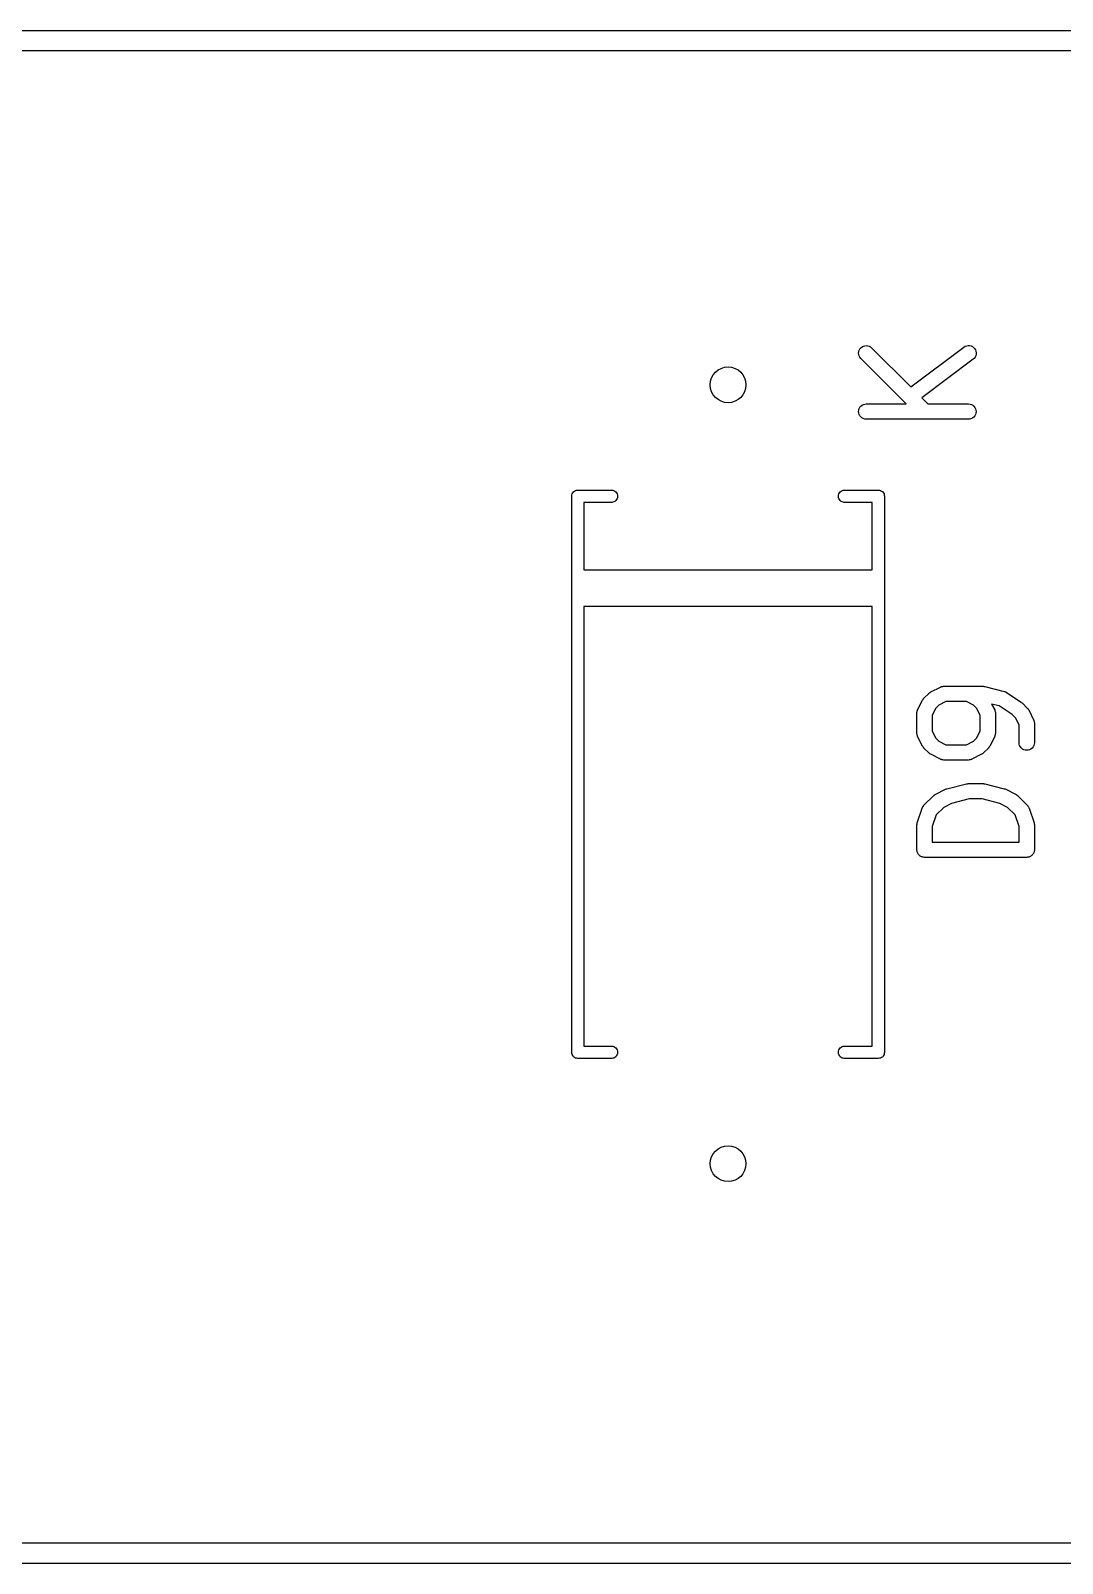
# Model space of a CAD drawing. Extents: x 17 to 176, y -177 to -9.
# Drawn here: x 122.21 to 132.3, y -176.63 to -161.63 of the extents above; entities that cross this region are included whole.
import ezdxf

# ---------------------------------------------------------------- set-up
doc = ezdxf.new("R2010")
doc.units = 0
doc.layers.add('BLACK', color=7, linetype='CONTINUOUS')

msp = doc.modelspace()

# ---------------------------------------------------------------- linework, layer by layer
at = {"layer": 'BLACK', "linetype": 'CONTINUOUS'}
for p, q in [((50.6066, -161.635), (142.182, -161.635)), ((142.187, -161.834), (50.5992, -161.834)), ((130.309, -164.79), (130.311, -164.775)), ((130.311, -164.804), (130.309, -164.79)), ((130.311, -164.775), (130.315, -164.761)), ((130.315, -164.761), (130.322, -164.748)), ((130.322, -164.748), (130.332, -164.737)), ((130.332, -164.737), (130.343, -164.728)), ((130.343, -164.728), (130.356, -164.721)), ((130.356, -164.721), (130.37, -164.717)), ((130.37, -164.717), (130.385, -164.715)), ((130.385, -164.715), (130.399, -164.717)), ((130.399, -164.717), (130.413, -164.721)), ((130.413, -164.721), (130.426, -164.728)), ((130.426, -164.728), (130.437, -164.737)), ((130.437, -164.737), (130.82, -165.12)), ((130.82, -165.12), (131.339, -164.73)), ((131.339, -164.73), (131.34, -164.73)), ((131.34, -164.73), (131.353, -164.722)), ((131.353, -164.722), (131.367, -164.718)), ((131.367, -164.718), (131.381, -164.716)), ((131.381, -164.716), (131.396, -164.716)), ((131.396, -164.716), (131.41, -164.72)), ((131.41, -164.72), (131.423, -164.726)), ((131.423, -164.726), (131.435, -164.735)), ((131.435, -164.735), (131.445, -164.746)), ((131.445, -164.746), (131.452, -164.758)), ((131.452, -164.758), (131.457, -164.772)), ((131.457, -164.772), (131.459, -164.787)), ((131.459, -164.787), (131.459, -164.801)), ((130.315, -164.818), (130.311, -164.804)), ((130.321, -164.831), (130.315, -164.818)), ((130.331, -164.843), (130.321, -164.831)), ((130.331, -164.844), (130.331, -164.843)), ((130.775, -165.287), (130.331, -164.844)), ((131.429, -164.85), (130.927, -165.227)), ((131.44, -164.841), (131.429, -164.85)), ((131.449, -164.829), (131.44, -164.841)), ((131.455, -164.816), (131.449, -164.829)), ((131.459, -164.801), (131.455, -164.816)), ((130.927, -165.227), (130.987, -165.287)), ((130.309, -165.361), (130.311, -165.347)), ((130.311, -165.376), (130.309, -165.361)), ((130.311, -165.347), (130.315, -165.333)), ((130.315, -165.39), (130.311, -165.376)), ((130.315, -165.333), (130.322, -165.32)), ((130.322, -165.403), (130.315, -165.39)), ((130.322, -165.32), (130.332, -165.309)), ((130.332, -165.309), (130.343, -165.299)), ((130.343, -165.299), (130.356, -165.293)), ((130.356, -165.293), (130.37, -165.288)), ((130.37, -165.288), (130.384, -165.287)), ((130.384, -165.287), (130.775, -165.287)), ((130.987, -165.287), (131.384, -165.287)), ((131.384, -165.287), (131.385, -165.287)), ((131.385, -165.287), (131.4, -165.289)), ((131.4, -165.289), (131.414, -165.293)), ((131.414, -165.293), (131.427, -165.3)), ((131.427, -165.3), (131.438, -165.309)), ((131.438, -165.309), (131.447, -165.321)), ((131.447, -165.321), (131.454, -165.334)), ((131.454, -165.391), (131.447, -165.404)), ((131.454, -165.334), (131.458, -165.348)), ((131.458, -165.377), (131.454, -165.391)), ((131.458, -165.348), (131.459, -165.362)), ((131.459, -165.362), (131.458, -165.377)), ((130.331, -165.414), (130.322, -165.403)), ((130.342, -165.424), (130.331, -165.414)), ((130.355, -165.431), (130.342, -165.424)), ((130.369, -165.435), (130.355, -165.431)), ((130.383, -165.437), (130.369, -165.435)), ((130.384, -165.437), (130.383, -165.437)), ((131.384, -165.437), (130.384, -165.437)), ((131.399, -165.435), (131.384, -165.437)), ((131.413, -165.431), (131.399, -165.435)), ((131.426, -165.424), (131.413, -165.431)), ((131.437, -165.415), (131.426, -165.424)), ((131.447, -165.404), (131.437, -165.415)), ((127.519, -166.147), (127.529, -166.14)), ((127.529, -166.14), (127.539, -166.134)), ((127.539, -166.134), (127.55, -166.131)), ((127.55, -166.131), (127.559, -166.13)), ((127.559, -166.13), (127.562, -166.13)), ((127.562, -166.13), (127.565, -166.13)), ((127.565, -166.13), (127.895, -166.13)), ((127.895, -166.13), (127.904, -166.131)), ((127.904, -166.131), (127.915, -166.134)), ((127.915, -166.134), (127.925, -166.14)), ((127.925, -166.14), (127.935, -166.147)), ((130.129, -166.147), (130.139, -166.14)), ((130.139, -166.14), (130.149, -166.134)), ((130.149, -166.134), (130.16, -166.131)), ((130.16, -166.131), (130.169, -166.13)), ((130.169, -166.13), (130.499, -166.13)), ((130.499, -166.13), (130.502, -166.13)), ((130.502, -166.13), (130.505, -166.13)), ((130.505, -166.13), (130.505, -166.13)), ((130.505, -166.13), (130.514, -166.131)), ((130.514, -166.131), (130.525, -166.134)), ((130.525, -166.134), (130.535, -166.14)), ((130.535, -166.14), (130.545, -166.147)), ((127.502, -166.19), (127.503, -166.178)), ((127.502, -166.193), (127.502, -166.19)), ((127.502, -166.967), (127.502, -166.193)), ((127.503, -166.178), (127.506, -166.167)), ((127.506, -166.167), (127.512, -166.157)), ((127.512, -166.157), (127.519, -166.147)), ((127.895, -166.25), (127.622, -166.25)), ((127.622, -166.25), (127.622, -166.91)), ((127.904, -166.249), (127.895, -166.25)), ((127.915, -166.246), (127.904, -166.249)), ((127.925, -166.24), (127.915, -166.246)), ((127.935, -166.233), (127.925, -166.24)), ((127.935, -166.147), (127.942, -166.157)), ((127.942, -166.223), (127.935, -166.233)), ((127.942, -166.157), (127.948, -166.167)), ((127.948, -166.213), (127.942, -166.223)), ((127.948, -166.167), (127.951, -166.178)), ((127.951, -166.202), (127.948, -166.213)), ((127.951, -166.178), (127.952, -166.19)), ((127.952, -166.19), (127.951, -166.202)), ((130.112, -166.19), (130.113, -166.178)), ((130.113, -166.202), (130.112, -166.19)), ((130.113, -166.178), (130.116, -166.167)), ((130.116, -166.213), (130.113, -166.202)), ((130.116, -166.167), (130.122, -166.157)), ((130.122, -166.223), (130.116, -166.213)), ((130.122, -166.157), (130.129, -166.147)), ((130.129, -166.233), (130.122, -166.223)), ((130.139, -166.24), (130.129, -166.233)), ((130.149, -166.246), (130.139, -166.24)), ((130.16, -166.249), (130.149, -166.246)), ((130.169, -166.25), (130.16, -166.249)), ((130.442, -166.25), (130.169, -166.25)), ((130.442, -166.91), (130.442, -166.25)), ((130.545, -166.147), (130.552, -166.157)), ((130.552, -166.157), (130.558, -166.167)), ((130.558, -166.167), (130.561, -166.178)), ((130.561, -166.178), (130.562, -166.19)), ((130.562, -166.19), (130.562, -166.193)), ((130.562, -166.193), (130.562, -166.967)), ((127.502, -166.97), (127.502, -166.967)), ((127.502, -166.973), (127.502, -166.97)), ((127.502, -167.087), (127.502, -166.973)), ((127.622, -166.91), (130.442, -166.91)), ((130.562, -166.967), (130.562, -166.97)), ((130.562, -166.97), (130.562, -166.973)), ((130.562, -166.973), (130.562, -167.087)), ((127.502, -167.09), (127.502, -167.087)), ((127.502, -167.093), (127.502, -167.09)), ((127.502, -167.207), (127.502, -167.093)), ((130.562, -167.087), (130.562, -167.09)), ((130.562, -167.09), (130.562, -167.093)), ((130.562, -167.093), (130.562, -167.207)), ((127.502, -167.21), (127.502, -167.207)), ((127.502, -167.213), (127.502, -167.21)), ((127.502, -171.627), (127.502, -167.213)), ((130.442, -167.27), (127.622, -167.27)), ((127.622, -167.27), (127.622, -171.57)), ((130.442, -171.57), (130.442, -167.27)), ((130.562, -167.207), (130.562, -167.21)), ((130.562, -167.21), (130.562, -167.213)), ((130.562, -167.213), (130.562, -171.627)), ((131.016, -168.105), (131.111, -168.057)), ((131.111, -168.057), (131.112, -168.057)), ((131.112, -168.057), (131.114, -168.056)), ((131.114, -168.056), (131.116, -168.055)), ((131.116, -168.055), (131.121, -168.053)), ((131.121, -168.053), (131.126, -168.052)), ((131.126, -168.052), (131.128, -168.051)), ((131.128, -168.051), (131.13, -168.051)), ((131.13, -168.051), (131.135, -168.05)), ((131.135, -168.05), (131.14, -168.049)), ((131.14, -168.049), (131.143, -168.049)), ((131.143, -168.049), (131.145, -168.049)), ((131.145, -168.049), (131.526, -168.049)), ((131.526, -168.049), (131.527, -168.049)), ((131.527, -168.049), (131.528, -168.049)), ((131.528, -168.049), (131.53, -168.049)), ((131.53, -168.049), (131.535, -168.05)), ((131.535, -168.05), (131.541, -168.051)), ((131.541, -168.051), (131.543, -168.051)), ((131.543, -168.051), (131.544, -168.052)), ((131.544, -168.052), (131.734, -168.099)), ((130.887, -168.281), (130.935, -168.186)), ((130.935, -168.185), (130.938, -168.182)), ((130.935, -168.186), (130.935, -168.185)), ((130.938, -168.182), (130.94, -168.178)), ((130.94, -168.178), (130.942, -168.175)), ((130.942, -168.175), (130.943, -168.173)), ((130.943, -168.173), (130.946, -168.17)), ((130.946, -168.17), (130.949, -168.166)), ((130.949, -168.166), (130.997, -168.119)), ((130.997, -168.118), (131.001, -168.116)), ((130.997, -168.119), (130.997, -168.118)), ((131.001, -168.116), (131.004, -168.113)), ((131.004, -168.113), (131.006, -168.111)), ((131.006, -168.111), (131.009, -168.109)), ((131.009, -168.109), (131.013, -168.107)), ((131.013, -168.107), (131.016, -168.105)), ((131.094, -168.234), (131.064, -168.264)), ((131.163, -168.199), (131.094, -168.234)), ((131.365, -168.199), (131.163, -168.199)), ((131.434, -168.234), (131.365, -168.199)), ((131.464, -168.264), (131.434, -168.234)), ((131.685, -168.242), (131.611, -168.223)), ((131.611, -168.223), (131.641, -168.281)), ((131.811, -168.325), (131.685, -168.242)), ((131.734, -168.099), (131.735, -168.099)), ((131.735, -168.099), (131.74, -168.101)), ((131.74, -168.101), (131.745, -168.103)), ((131.745, -168.103), (131.747, -168.104)), ((131.747, -168.104), (131.749, -168.105)), ((131.749, -168.105), (131.753, -168.107)), ((131.753, -168.107), (131.758, -168.109)), ((131.758, -168.109), (131.901, -168.205)), ((131.901, -168.205), (131.901, -168.205)), ((131.901, -168.205), (131.901, -168.205)), ((131.901, -168.205), (131.901, -168.205)), ((131.901, -168.205), (131.902, -168.205)), ((131.902, -168.205), (131.907, -168.21)), ((131.907, -168.21), (131.912, -168.214)), ((131.912, -168.214), (131.96, -168.262)), ((130.879, -168.314), (130.88, -168.312)), ((130.879, -168.315), (130.879, -168.314)), ((130.879, -168.505), (130.879, -168.315)), ((130.88, -168.304), (130.881, -168.299)), ((130.88, -168.309), (130.88, -168.304)), ((130.88, -168.312), (130.88, -168.309)), ((130.881, -168.299), (130.882, -168.297)), ((130.882, -168.295), (130.884, -168.29)), ((130.882, -168.297), (130.882, -168.295)), ((130.884, -168.29), (130.885, -168.285)), ((130.885, -168.285), (130.887, -168.283)), ((130.887, -168.283), (130.887, -168.281)), ((131.064, -168.264), (131.029, -168.332)), ((131.029, -168.332), (131.029, -168.488)), ((131.498, -168.332), (131.464, -168.264)), ((131.498, -168.488), (131.498, -168.332)), ((131.641, -168.281), (131.641, -168.282)), ((131.641, -168.282), (131.642, -168.284)), ((131.642, -168.284), (131.643, -168.286)), ((131.643, -168.286), (131.644, -168.291)), ((131.644, -168.291), (131.646, -168.296)), ((131.646, -168.296), (131.646, -168.298)), ((131.646, -168.298), (131.647, -168.3)), ((131.647, -168.3), (131.648, -168.305)), ((131.648, -168.305), (131.648, -168.31)), ((131.648, -168.31), (131.648, -168.313)), ((131.648, -168.313), (131.648, -168.315)), ((131.648, -168.315), (131.648, -168.505)), ((131.845, -168.359), (131.811, -168.325)), ((131.879, -168.428), (131.845, -168.359)), ((131.96, -168.262), (131.961, -168.262)), ((131.961, -168.262), (131.963, -168.266)), ((131.963, -168.266), (131.966, -168.269)), ((131.966, -168.269), (131.968, -168.271)), ((131.968, -168.271), (131.97, -168.274)), ((131.97, -168.274), (131.972, -168.278)), ((131.972, -168.278), (131.974, -168.281)), ((131.974, -168.281), (132.021, -168.376)), ((132.021, -168.376), (132.022, -168.377)), ((132.022, -168.377), (132.023, -168.379)), ((132.023, -168.379), (132.024, -168.381)), ((132.024, -168.381), (132.025, -168.386)), ((132.025, -168.386), (132.027, -168.391)), ((132.027, -168.391), (132.027, -168.393)), ((132.027, -168.393), (132.028, -168.395)), ((130.88, -168.507), (130.879, -168.505)), ((130.88, -168.51), (130.88, -168.507)), ((130.88, -168.515), (130.88, -168.51)), ((130.881, -168.52), (130.88, -168.515)), ((130.881, -168.522), (130.881, -168.52)), ((130.882, -168.524), (130.881, -168.522)), ((130.884, -168.529), (130.882, -168.524)), ((130.885, -168.534), (130.884, -168.529)), ((130.886, -168.536), (130.885, -168.534)), ((130.887, -168.538), (130.886, -168.536)), ((130.887, -168.539), (130.887, -168.538)), ((130.935, -168.634), (130.887, -168.539)), ((131.029, -168.488), (131.064, -168.556)), ((131.464, -168.556), (131.498, -168.488)), ((131.641, -168.539), (131.593, -168.634)), ((131.642, -168.535), (131.641, -168.537)), ((131.641, -168.537), (131.641, -168.539)), ((131.644, -168.53), (131.642, -168.535)), ((131.646, -168.525), (131.644, -168.53)), ((131.647, -168.521), (131.646, -168.523)), ((131.646, -168.523), (131.646, -168.525)), ((131.648, -168.511), (131.647, -168.516)), ((131.647, -168.516), (131.647, -168.521)), ((131.648, -168.505), (131.648, -168.506)), ((131.648, -168.506), (131.648, -168.508)), ((131.648, -168.508), (131.648, -168.511)), ((131.879, -168.6), (131.879, -168.428)), ((132.028, -168.395), (132.028, -168.401)), ((132.028, -168.401), (132.029, -168.406)), ((132.029, -168.406), (132.029, -168.408)), ((132.029, -168.408), (132.029, -168.41)), ((132.029, -168.41), (132.029, -168.6)), ((130.937, -168.638), (130.935, -168.634)), ((130.939, -168.641), (130.937, -168.638)), ((130.941, -168.644), (130.939, -168.641)), ((130.943, -168.646), (130.941, -168.644)), ((130.946, -168.649), (130.943, -168.646)), ((130.948, -168.653), (130.946, -168.649)), ((130.949, -168.654), (130.948, -168.653)), ((130.997, -168.701), (130.949, -168.654)), ((131.064, -168.556), (131.094, -168.586)), ((131.094, -168.586), (131.163, -168.621)), ((131.163, -168.621), (131.365, -168.621)), ((131.365, -168.621), (131.434, -168.586)), ((131.434, -168.586), (131.464, -168.556)), ((131.579, -168.654), (131.531, -168.701)), ((131.582, -168.65), (131.579, -168.654)), ((131.584, -168.647), (131.582, -168.65)), ((131.586, -168.645), (131.584, -168.647)), ((131.588, -168.642), (131.586, -168.645)), ((131.59, -168.638), (131.588, -168.642)), ((131.592, -168.635), (131.59, -168.638)), ((131.593, -168.634), (131.592, -168.635)), ((131.881, -168.615), (131.879, -168.6)), ((131.885, -168.629), (131.881, -168.615)), ((131.892, -168.642), (131.885, -168.629)), ((131.901, -168.653), (131.892, -168.642)), ((131.912, -168.663), (131.901, -168.653)), ((131.925, -168.67), (131.912, -168.663)), ((131.939, -168.674), (131.925, -168.67)), ((131.954, -168.675), (131.939, -168.674)), ((131.968, -168.674), (131.954, -168.675)), ((131.982, -168.67), (131.968, -168.674)), ((131.995, -168.663), (131.982, -168.67)), ((132.007, -168.654), (131.995, -168.663)), ((132.016, -168.643), (132.007, -168.654)), ((132.023, -168.63), (132.016, -168.643)), ((132.028, -168.616), (132.023, -168.63)), ((132.029, -168.602), (132.028, -168.616)), ((132.029, -168.6), (132.029, -168.602)), ((131, -168.704), (130.997, -168.701)), ((131.003, -168.707), (131, -168.704)), ((131.005, -168.708), (131.003, -168.707)), ((131.008, -168.71), (131.005, -168.708)), ((131.012, -168.712), (131.008, -168.71)), ((131.015, -168.715), (131.012, -168.712)), ((131.016, -168.715), (131.015, -168.715)), ((131.111, -168.763), (131.016, -168.715)), ((131.113, -168.764), (131.111, -168.763)), ((131.115, -168.765), (131.113, -168.764)), ((131.12, -168.766), (131.115, -168.765)), ((131.125, -168.768), (131.12, -168.766)), ((131.127, -168.768), (131.125, -168.768)), ((131.129, -168.769), (131.127, -168.768)), ((131.134, -168.77), (131.129, -168.769)), ((131.139, -168.771), (131.134, -168.77)), ((131.142, -168.77), (131.139, -168.771)), ((131.144, -168.771), (131.142, -168.77)), ((131.145, -168.771), (131.144, -168.771)), ((131.383, -168.771), (131.145, -168.771)), ((131.385, -168.77), (131.383, -168.771)), ((131.387, -168.771), (131.385, -168.77)), ((131.392, -168.77), (131.387, -168.771)), ((131.398, -168.769), (131.392, -168.77)), ((131.4, -168.769), (131.398, -168.769)), ((131.402, -168.768), (131.4, -168.769)), ((131.407, -168.767), (131.402, -168.768)), ((131.412, -168.765), (131.407, -168.767)), ((131.413, -168.764), (131.412, -168.765)), ((131.416, -168.763), (131.413, -168.764)), ((131.512, -168.715), (131.416, -168.763)), ((131.416, -168.763), (131.416, -168.763)), ((131.515, -168.713), (131.512, -168.715)), ((131.519, -168.711), (131.515, -168.713)), ((131.521, -168.709), (131.519, -168.711)), ((131.524, -168.707), (131.521, -168.709)), ((131.527, -168.704), (131.524, -168.707)), ((131.53, -168.702), (131.527, -168.704)), ((131.531, -168.701), (131.53, -168.702)), ((130.949, -169.214), (131.044, -169.119)), ((131.044, -169.119), (131.045, -169.118)), ((131.045, -169.118), (131.048, -169.116)), ((131.048, -169.116), (131.051, -169.113)), ((131.051, -169.113), (131.054, -169.111)), ((131.054, -169.111), (131.056, -169.109)), ((131.056, -169.109), (131.06, -169.107)), ((131.06, -169.107), (131.064, -169.105)), ((131.064, -169.105), (131.159, -169.057)), ((131.159, -169.057), (131.16, -169.057)), ((131.16, -169.056), (131.167, -169.054)), ((131.16, -169.057), (131.16, -169.056)), ((131.16, -169.057), (131.16, -169.057)), ((131.167, -169.054), (131.174, -169.052)), ((131.174, -169.052), (131.365, -169.004)), ((131.174, -169.052), (131.174, -169.052)), ((131.174, -169.052), (131.174, -169.052)), ((131.365, -169.004), (131.366, -169.004)), ((131.366, -169.004), (131.367, -169.003)), ((131.367, -169.003), (131.368, -169.003)), ((131.368, -169.003), (131.374, -169.003)), ((131.374, -169.003), (131.38, -169.002)), ((131.38, -169.002), (131.382, -169.002)), ((131.382, -169.002), (131.383, -169.002)), ((131.383, -169.002), (131.526, -169.002)), ((131.526, -169.002), (131.527, -169.002)), ((131.527, -169.002), (131.528, -169.002)), ((131.528, -169.002), (131.53, -169.002)), ((131.53, -169.002), (131.535, -169.003)), ((131.535, -169.003), (131.541, -169.003)), ((131.541, -169.003), (131.543, -169.004)), ((131.543, -169.004), (131.544, -169.004)), ((131.544, -169.004), (131.734, -169.052)), ((131.734, -169.052), (131.735, -169.052)), ((131.735, -169.052), (131.736, -169.052)), ((131.736, -169.052), (131.736, -169.052)), ((131.736, -169.052), (131.743, -169.054)), ((131.743, -169.054), (131.749, -169.057)), ((131.749, -169.057), (131.75, -169.057)), ((131.75, -169.057), (131.75, -169.057)), ((131.75, -169.057), (131.845, -169.105)), ((131.845, -169.105), (131.846, -169.105)), ((131.846, -169.105), (131.85, -169.108)), ((131.85, -169.108), (131.853, -169.11)), ((131.853, -169.11), (131.856, -169.112)), ((131.856, -169.112), (131.858, -169.113)), ((131.858, -169.113), (131.861, -169.116)), ((131.861, -169.116), (131.865, -169.119)), ((131.865, -169.119), (131.96, -169.214)), ((130.883, -169.386), (130.931, -169.243)), ((130.931, -169.242), (130.932, -169.24)), ((130.931, -169.243), (130.931, -169.242)), ((130.932, -169.24), (130.933, -169.238)), ((130.933, -169.238), (130.935, -169.234)), ((130.935, -169.234), (130.937, -169.229)), ((130.937, -169.229), (130.939, -169.227)), ((130.939, -169.227), (130.94, -169.225)), ((130.94, -169.225), (130.943, -169.221)), ((130.943, -169.221), (130.946, -169.217)), ((130.946, -169.217), (130.948, -169.216)), ((130.948, -169.216), (130.949, -169.214)), ((131.142, -169.234), (131.068, -169.308)), ((131.219, -169.195), (131.142, -169.234)), ((131.392, -169.152), (131.219, -169.195)), ((131.517, -169.152), (131.392, -169.152)), ((131.69, -169.195), (131.517, -169.152)), ((131.767, -169.234), (131.69, -169.195)), ((131.841, -169.308), (131.767, -169.234)), ((131.96, -169.214), (131.961, -169.215)), ((131.961, -169.215), (131.962, -169.217)), ((131.962, -169.217), (131.964, -169.218)), ((131.964, -169.218), (131.966, -169.222)), ((131.966, -169.222), (131.97, -169.226)), ((131.97, -169.226), (131.971, -169.228)), ((131.971, -169.228), (131.972, -169.23)), ((131.972, -169.23), (131.974, -169.235)), ((131.974, -169.235), (131.976, -169.239)), ((131.976, -169.239), (131.977, -169.241)), ((131.977, -169.241), (131.978, -169.243)), ((131.978, -169.243), (132.026, -169.386)), ((130.879, -169.409), (130.88, -169.405)), ((130.879, -169.41), (130.879, -169.409)), ((130.879, -169.648), (130.879, -169.41)), ((130.88, -169.401), (130.881, -169.398)), ((130.88, -169.405), (130.88, -169.401)), ((130.881, -169.394), (130.882, -169.39)), ((130.881, -169.398), (130.881, -169.394)), ((130.882, -169.39), (130.883, -169.386)), ((131.068, -169.308), (131.029, -169.422)), ((131.029, -169.422), (131.029, -169.573)), ((131.879, -169.422), (131.841, -169.308)), ((131.879, -169.573), (131.879, -169.422)), ((132.026, -169.386), (132.026, -169.387)), ((132.026, -169.387), (132.027, -169.391)), ((132.027, -169.391), (132.028, -169.395)), ((132.028, -169.395), (132.028, -169.399)), ((132.028, -169.399), (132.029, -169.402)), ((132.029, -169.402), (132.029, -169.406)), ((132.029, -169.406), (132.029, -169.41)), ((132.029, -169.41), (132.029, -169.648)), ((131.029, -169.573), (131.879, -169.573)), ((130.88, -169.655), (130.879, -169.648)), ((130.881, -169.662), (130.88, -169.655)), ((130.881, -169.663), (130.881, -169.662)), ((130.881, -169.662), (130.881, -169.662)), ((130.883, -169.669), (130.881, -169.663)), ((130.885, -169.676), (130.883, -169.669)), ((130.885, -169.677), (130.885, -169.676)), ((130.885, -169.676), (130.885, -169.676)), ((130.888, -169.683), (130.885, -169.677)), ((130.892, -169.689), (130.888, -169.683)), ((130.892, -169.69), (130.892, -169.689)), ((130.892, -169.689), (130.892, -169.689)), ((130.896, -169.695), (130.892, -169.69)), ((130.901, -169.701), (130.896, -169.695)), ((130.907, -169.705), (130.901, -169.701)), ((130.901, -169.701), (130.901, -169.701)), ((130.901, -169.701), (130.901, -169.701)), ((130.912, -169.71), (130.907, -169.705)), ((130.919, -169.714), (130.912, -169.71)), ((130.912, -169.71), (130.912, -169.71)), ((130.912, -169.71), (130.912, -169.71)), ((130.925, -169.717), (130.919, -169.714)), ((130.932, -169.719), (130.925, -169.717)), ((130.925, -169.717), (130.925, -169.717)), ((130.925, -169.717), (130.925, -169.717)), ((130.939, -169.721), (130.932, -169.719)), ((130.939, -169.722), (130.939, -169.721)), ((130.939, -169.721), (130.939, -169.721)), ((130.946, -169.722), (130.939, -169.722)), ((130.953, -169.723), (130.946, -169.722)), ((130.954, -169.723), (130.953, -169.723)), ((131.954, -169.723), (130.954, -169.723)), ((130.954, -169.723), (130.954, -169.723)), ((130.954, -169.723), (130.954, -169.723)), ((130.954, -169.723), (130.954, -169.723)), ((131.961, -169.722), (131.954, -169.723)), ((131.968, -169.722), (131.961, -169.722)), ((131.969, -169.722), (131.968, -169.722)), ((131.976, -169.72), (131.969, -169.722)), ((131.969, -169.722), (131.969, -169.722)), ((131.982, -169.718), (131.976, -169.72)), ((131.983, -169.718), (131.982, -169.718)), ((131.989, -169.714), (131.983, -169.717)), ((131.983, -169.717), (131.983, -169.718)), ((131.995, -169.711), (131.989, -169.714)), ((131.996, -169.711), (131.995, -169.711)), ((132.001, -169.706), (131.996, -169.711)), ((131.996, -169.711), (131.996, -169.711)), ((132.007, -169.702), (132.001, -169.706)), ((132.012, -169.696), (132.007, -169.701)), ((132.007, -169.701), (132.007, -169.701)), ((132.007, -169.701), (132.007, -169.702)), ((132.016, -169.69), (132.012, -169.696)), ((132.017, -169.69), (132.016, -169.69)), ((132.016, -169.69), (132.016, -169.69)), ((132.02, -169.684), (132.017, -169.69)), ((132.023, -169.678), (132.02, -169.684)), ((132.024, -169.677), (132.023, -169.677)), ((132.023, -169.677), (132.023, -169.678)), ((132.026, -169.67), (132.024, -169.677)), ((132.028, -169.664), (132.026, -169.67)), ((132.029, -169.656), (132.028, -169.663)), ((132.028, -169.663), (132.028, -169.663)), ((132.028, -169.663), (132.028, -169.664)), ((132.029, -169.648), (132.029, -169.649)), ((132.029, -169.649), (132.029, -169.649)), ((132.029, -169.649), (132.029, -169.649)), ((132.029, -169.649), (132.029, -169.649)), ((132.029, -169.649), (132.029, -169.656)), ((127.502, -171.63), (127.502, -171.627)), ((127.503, -171.642), (127.502, -171.63)), ((127.506, -171.653), (127.503, -171.642)), ((127.512, -171.663), (127.506, -171.653)), ((127.519, -171.673), (127.512, -171.663)), ((127.529, -171.68), (127.519, -171.673)), ((127.539, -171.686), (127.529, -171.68)), ((127.55, -171.689), (127.539, -171.686)), ((127.559, -171.69), (127.55, -171.689)), ((127.562, -171.69), (127.559, -171.69)), ((127.559, -171.69), (127.559, -171.69)), ((127.565, -171.69), (127.562, -171.69)), ((127.895, -171.69), (127.565, -171.69)), ((127.622, -171.57), (127.895, -171.57)), ((127.895, -171.57), (127.904, -171.571)), ((127.904, -171.689), (127.895, -171.69)), ((127.904, -171.571), (127.915, -171.574)), ((127.915, -171.686), (127.904, -171.689)), ((127.915, -171.574), (127.925, -171.58)), ((127.925, -171.68), (127.915, -171.686)), ((127.925, -171.58), (127.935, -171.587)), ((127.935, -171.673), (127.925, -171.68)), ((127.935, -171.587), (127.942, -171.597)), ((127.942, -171.663), (127.935, -171.673)), ((127.942, -171.597), (127.948, -171.607)), ((127.948, -171.653), (127.942, -171.663)), ((127.948, -171.607), (127.951, -171.618)), ((127.951, -171.642), (127.948, -171.653)), ((127.951, -171.618), (127.952, -171.63)), ((127.952, -171.63), (127.951, -171.642)), ((130.112, -171.63), (130.113, -171.618)), ((130.113, -171.642), (130.112, -171.63)), ((130.113, -171.618), (130.116, -171.607)), ((130.116, -171.653), (130.113, -171.642)), ((130.116, -171.607), (130.122, -171.597)), ((130.122, -171.663), (130.116, -171.653)), ((130.122, -171.597), (130.129, -171.587)), ((130.129, -171.673), (130.122, -171.663)), ((130.129, -171.587), (130.139, -171.58)), ((130.139, -171.68), (130.129, -171.673)), ((130.139, -171.58), (130.149, -171.574)), ((130.149, -171.686), (130.139, -171.68)), ((130.149, -171.574), (130.16, -171.571)), ((130.16, -171.689), (130.149, -171.686)), ((130.16, -171.571), (130.169, -171.57)), ((130.169, -171.69), (130.16, -171.689)), ((130.169, -171.57), (130.442, -171.57)), ((130.499, -171.69), (130.169, -171.69)), ((130.502, -171.69), (130.499, -171.69)), ((130.514, -171.689), (130.502, -171.69)), ((130.525, -171.686), (130.514, -171.689)), ((130.535, -171.68), (130.525, -171.686)), ((130.545, -171.673), (130.535, -171.68)), ((130.552, -171.663), (130.545, -171.673)), ((130.558, -171.653), (130.552, -171.663)), ((130.561, -171.642), (130.558, -171.653)), ((130.562, -171.633), (130.561, -171.642)), ((130.562, -171.627), (130.562, -171.63)), ((130.562, -171.63), (130.562, -171.633)), ((17.8166, -176.43), (174.972, -176.43)), ((174.979, -176.63), (17.8068, -176.63))]:
    msp.add_line(p, q, dxfattribs=at)
at = {"layer": 'BLACK'}
for centre in [(129.032, -165.1), (129.032, -165.1), (129.032, -172.72), (129.032, -172.72)]:
    msp.add_circle(centre, 0.175, dxfattribs=at)

doc.saveas('drawing.dxf')
